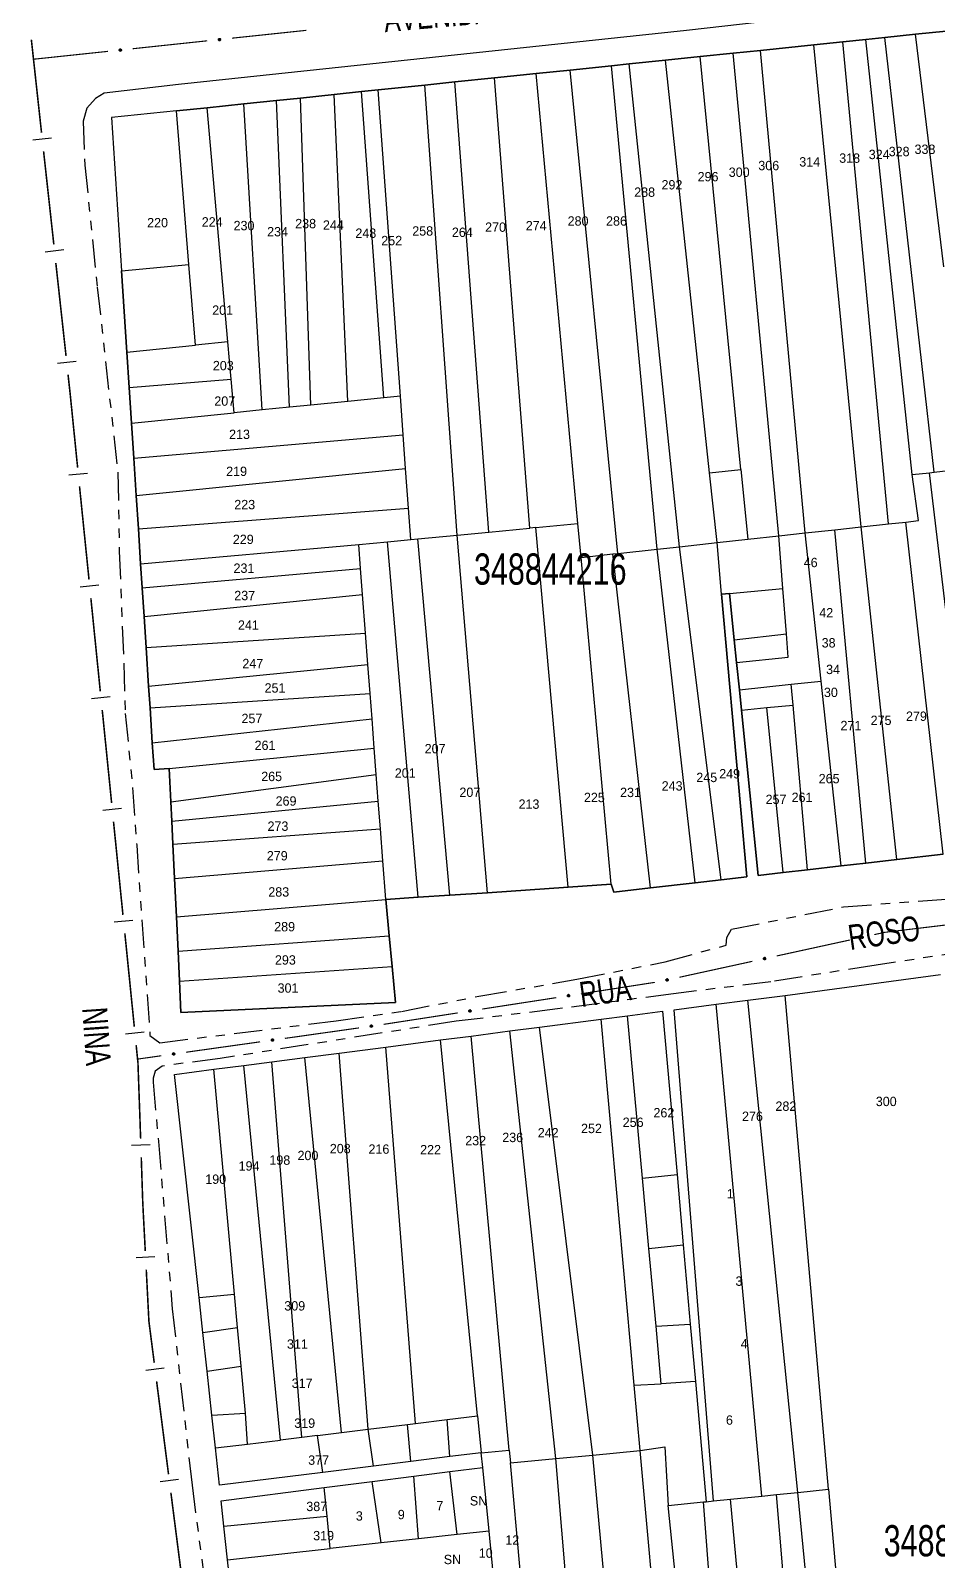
# Model space of a CAD drawing. Extents: x 203851 to 204958, y 4839055 to 4839989.
# Drawn here: x 204005.3 to 204150.7, y 4839515.8 to 4839761 of the extents above; entities that cross this region are included whole.
import ezdxf
from ezdxf.enums import TextEntityAlignment as Align

# ---------------------------------------------------------------- set-up
doc = ezdxf.new("R2010")
doc.units = 0
doc.header["$LTSCALE"] = 1.5
doc.header["$MEASUREMENT"] = 0
doc.linetypes.add('TRACO_25', pattern=[8, 3, -1, 1, -1, 1, -1])
for name, color, linetype in [('CD_MALHA_LOTES', 7, 'CONTINUOUS'), ('CD_TXT_QUADRA', 2, 'CONTINUOUS'), ('LM-LIM-SETORES-BAIRROS', 250, 'CONTINUOUS'), ('RU-QUADRA', 210, 'CONTINUOUS'), ('SV-EIXO-RUA-N-PAV', 6, 'CONTINUOUS'), ('SV-EIXO-RUA-PAV', 20, 'CONTINUOUS'), ('SV-RUA-NAO-PAV', 7, 'CONTINUOUS'), ('SV-RUA-PAVIM', 7, 'CONTINUOUS'), ('SV-TXT-RUA-PAV', 7, 'CONTINUOUS'), ('Th_NmrPort', 1, 'CONTINUOUS')]:
    doc.layers.add(name, color=color, linetype=linetype)
doc.styles.add('ARIAL', font='ARIAL.SHX')

msp = doc.modelspace()

# ---------------------------------------------------------------- linework, layer by layer
at = {"layer": 'CD_MALHA_LOTES', "linetype": 'Continuous', "flags": 128}
for points in [[(204139.19, 4839759.54), (204142.25, 4839759.85)], [(204142.25, 4839759.85), (204147.18, 4839760.36)], [(204150.14, 4839690.2), (204142.25, 4839759.85)], [(204147.18, 4839760.36), (204152.05, 4839760.87)], [(204151.67, 4839723.1), (204147.18, 4839760.36)], [(204112.65, 4839756.79), (204117.91, 4839757.33)], [(204117.91, 4839757.33), (204122.3, 4839757.79)], [(204125.24, 4839679.99), (204117.91, 4839757.33)], [(204122.3, 4839757.79), (204130.87, 4839758.67)], [(204129.49, 4839680.45), (204122.3, 4839757.79)], [(204130.87, 4839758.67), (204135.52, 4839759.16)], [(204138.45, 4839681.43), (204130.87, 4839758.67)], [(204135.52, 4839759.16), (204139.19, 4839759.54)], [(204142.84, 4839681.91), (204135.52, 4839759.16)], [(204146.63, 4839689.8), (204139.19, 4839759.54)], [(204091.79, 4839754.63), (204098.41, 4839755.31)], [(204098.41, 4839755.31), (204101.26, 4839755.61)], [(204105.73, 4839677.86), (204098.41, 4839755.31)], [(204101.26, 4839755.61), (204107.05, 4839756.21)], [(204109.32, 4839678.25), (204101.26, 4839755.61)], [(204107.05, 4839756.21), (204112.65, 4839756.79)], [(204114.14, 4839690.07), (204107.05, 4839756.21)], [(204119.17, 4839690.65), (204112.65, 4839756.79)], [(204061.01, 4839751.44), (204068.47, 4839752.22)], [(204068.47, 4839752.22), (204073.32, 4839752.72)], [(204073.65, 4839680.11), (204068.47, 4839752.22)], [(204073.32, 4839752.72), (204079.63, 4839753.37)], [(204078.77, 4839680.6), (204073.32, 4839752.72)], [(204079.63, 4839753.37), (204086.31, 4839754.06)], [(204085.32, 4839681.24), (204079.63, 4839753.37)], [(204086.31, 4839754.06), (204091.79, 4839754.63)], [(204093, 4839681.98), (204086.31, 4839754.06)], [(204099.41, 4839677.17), (204091.79, 4839754.63)], [(204044.72, 4839749.76), (204048.56, 4839750.15)], [(204048.56, 4839750.15), (204053.97, 4839750.72)], [(204050.22, 4839700.93), (204048.56, 4839750.15)], [(204053.97, 4839750.72), (204058.34, 4839751.17)], [(204056.16, 4839701.53), (204053.97, 4839750.72)], [(204058.34, 4839751.17), (204061.01, 4839751.44)], [(204061.92, 4839702.1), (204058.34, 4839751.17)], [(204064.57, 4839702.36), (204061.01, 4839751.44)], [(204028.68, 4839748.1), (204018.23, 4839747.02)], [(204028.68, 4839748.1), (204033.56, 4839748.6)], [(204030.67, 4839723.47), (204028.68, 4839748.1)], [(204033.56, 4839748.6), (204039.48, 4839749.21)], [(204036.91, 4839711.06), (204033.56, 4839748.6)], [(204039.48, 4839749.21), (204044.72, 4839749.76)], [(204042.42, 4839700.16), (204039.48, 4839749.21)], [(204046.77, 4839700.59), (204044.72, 4839749.76)], [(204018.23, 4839747.02), (204019.84, 4839722.44)], [(204019.84, 4839722.44), (204030.67, 4839723.47)], [(204031.72, 4839710.54), (204030.67, 4839723.47)], [(204020.69, 4839709.44), (204019.84, 4839722.44)], [(204036.91, 4839711.06), (204031.72, 4839710.54)], [(204037.44, 4839705.12), (204036.91, 4839711.06)], [(204020.69, 4839709.44), (204031.72, 4839710.54)], [(204021.06, 4839703.76), (204020.69, 4839709.44)], [(204021.06, 4839703.76), (204037.44, 4839705.12)], [(204021.44, 4839698.07), (204021.06, 4839703.76)], [(204037.92, 4839699.71), (204037.44, 4839705.12)], [(204050.22, 4839700.93), (204046.77, 4839700.59)], [(204056.16, 4839701.53), (204050.22, 4839700.93)], [(204061.92, 4839702.1), (204056.16, 4839701.53)], [(204064.57, 4839702.36), (204061.92, 4839702.1)], [(204065.01, 4839696.2), (204064.57, 4839702.36)], [(204021.44, 4839698.07), (204037.92, 4839699.71)], [(204042.42, 4839700.16), (204037.92, 4839699.71)], [(204046.77, 4839700.59), (204042.42, 4839700.16)], [(204021.81, 4839692.43), (204021.44, 4839698.07)], [(204021.81, 4839692.43), (204065.01, 4839696.2)], [(204065.4, 4839690.8), (204065.01, 4839696.2)], [(204022.2, 4839686.48), (204021.81, 4839692.43)], [(204022.2, 4839686.48), (204065.4, 4839690.8)], [(204065.86, 4839684.45), (204065.4, 4839690.8)], [(204114.14, 4839690.07), (204119.17, 4839690.65)], [(204115.34, 4839678.91), (204114.14, 4839690.07)], [(204119.17, 4839690.65), (204120.28, 4839679.45)], [(204146.63, 4839689.8), (204149.38, 4839690.11)], [(204147.63, 4839682.43), (204146.63, 4839689.8)], [(204149.38, 4839690.11), (204150.14, 4839690.2)], [(204156.53, 4839630.48), (204149.38, 4839690.11)], [(204150.14, 4839690.2), (204154.22, 4839690.67)], [(204022.55, 4839681.11), (204022.2, 4839686.48)], [(204022.55, 4839681.11), (204065.86, 4839684.45)], [(204066.23, 4839679.39), (204065.86, 4839684.45)], [(204078.77, 4839680.6), (204085.32, 4839681.24)], [(204086.29, 4839681.33), (204085.32, 4839681.24)], [(204086.29, 4839681.33), (204093, 4839681.98)], [(204091.48, 4839623.69), (204086.29, 4839681.33)], [(204093.54, 4839676.53), (204093, 4839681.98)], [(204134.24, 4839680.97), (204138.45, 4839681.43)], [(204138.45, 4839681.43), (204142.84, 4839681.91)], [(204144.17, 4839628.14), (204138.45, 4839681.43)], [(204142.84, 4839681.91), (204145.6, 4839682.21)], [(204145.6, 4839682.21), (204147.63, 4839682.43)], [(204151.57, 4839629), (204145.6, 4839682.21)], [(204022.91, 4839675.52), (204022.55, 4839681.11)], [(204057.89, 4839678.59), (204062.49, 4839679.03)], [(204062.49, 4839679.03), (204066.23, 4839679.39)], [(204067.44, 4839622.07), (204062.49, 4839679.03)], [(204066.23, 4839679.39), (204067.34, 4839679.5)], [(204067.34, 4839679.5), (204073.65, 4839680.11)], [(204072.51, 4839622.41), (204067.34, 4839679.5)], [(204073.65, 4839680.11), (204078.77, 4839680.6)], [(204078.51, 4839622.81), (204073.65, 4839680.11)], [(204109.32, 4839678.25), (204115.34, 4839678.91)], [(204115.34, 4839678.91), (204120.28, 4839679.45)], [(204116.07, 4839670.64), (204115.34, 4839678.91)], [(204120.28, 4839679.45), (204125.24, 4839679.99)], [(204125.24, 4839679.99), (204129.49, 4839680.45)], [(204125.89, 4839671.54), (204125.24, 4839679.99)], [(204129.49, 4839680.45), (204134.24, 4839680.97)], [(204132.05, 4839656.73), (204129.49, 4839680.45)], [(204139.17, 4839627.56), (204134.24, 4839680.97)], [(204022.91, 4839675.52), (204057.89, 4839678.59)], [(204058.19, 4839674.75), (204057.89, 4839678.59)], [(204093.54, 4839676.53), (204098.64, 4839677.09)], [(204098.35, 4839624.15), (204093.54, 4839676.53)], [(204098.64, 4839677.09), (204099.41, 4839677.17)], [(204104.68, 4839623.57), (204098.64, 4839677.09)], [(204099.41, 4839677.17), (204105.73, 4839677.86)], [(204105.73, 4839677.86), (204109.32, 4839678.25)], [(204111.81, 4839624.4), (204105.73, 4839677.86)], [(204115.98, 4839624.88), (204109.32, 4839678.25)], [(204023.17, 4839671.64), (204022.91, 4839675.52)], [(204023.17, 4839671.64), (204058.19, 4839674.75)], [(204058.5, 4839670.57), (204058.19, 4839674.75)], [(204023.47, 4839667.08), (204023.17, 4839671.64)], [(204117.35, 4839670.76), (204125.89, 4839671.54)], [(204126.45, 4839664.27), (204125.89, 4839671.54)], [(204023.47, 4839667.08), (204058.5, 4839670.57)], [(204058.97, 4839664.41), (204058.5, 4839670.57)], [(204117.35, 4839670.76), (204116.07, 4839670.64)], [(204116.07, 4839670.64), (204120.12, 4839625.36)], [(204118.1, 4839663.34), (204117.35, 4839670.76)], [(204023.79, 4839662.1), (204023.47, 4839667.08)], [(204023.79, 4839662.1), (204058.97, 4839664.41)], [(204059.36, 4839659.39), (204058.97, 4839664.41)], [(204118.1, 4839663.34), (204126.45, 4839664.27)], [(204126.74, 4839660.54), (204126.45, 4839664.27)], [(204024.2, 4839655.89), (204023.79, 4839662.1)], [(204118.47, 4839659.68), (204118.1, 4839663.34)], [(204024.2, 4839655.89), (204059.36, 4839659.39)], [(204059.71, 4839654.75), (204059.36, 4839659.39)], [(204118.47, 4839659.68), (204126.74, 4839660.54)], [(204118.91, 4839655.34), (204118.47, 4839659.68)], [(204127.23, 4839656.22), (204132.05, 4839656.73)], [(204135.25, 4839627.11), (204132.05, 4839656.73)], [(204024.43, 4839652.43), (204024.2, 4839655.89)], [(204024.43, 4839652.43), (204059.71, 4839654.75)], [(204060.02, 4839650.67), (204059.71, 4839654.75)], [(204118.91, 4839655.34), (204127.23, 4839656.22)], [(204119.24, 4839652.07), (204118.91, 4839655.34)], [(204127.53, 4839652.87), (204127.23, 4839656.22)], [(204024.79, 4839646.83), (204024.43, 4839652.43)], [(204119.24, 4839652.07), (204123.31, 4839652.49)], [(204121.92, 4839625.57), (204119.24, 4839652.07)], [(204123.31, 4839652.49), (204127.53, 4839652.87)], [(204125.94, 4839626.03), (204123.31, 4839652.49)], [(204129.83, 4839626.48), (204127.53, 4839652.87)], [(204024.79, 4839646.83), (204060.02, 4839650.67)], [(204060.38, 4839645.97), (204060.02, 4839650.67)], [(204025.07, 4839642.54), (204024.79, 4839646.83)], [(204027.51, 4839642.73), (204060.38, 4839645.97)], [(204060.7, 4839641.77), (204060.38, 4839645.97)], [(204027.51, 4839642.73), (204025.07, 4839642.54)], [(204027.77, 4839637.36), (204027.51, 4839642.73)], [(204027.77, 4839637.36), (204060.7, 4839641.77)], [(204061.02, 4839637.47), (204060.7, 4839641.77)], [(204027.92, 4839634.28), (204027.77, 4839637.36)], [(204027.92, 4839634.28), (204061.02, 4839637.47)], [(204061.36, 4839633.05), (204061.02, 4839637.47)], [(204028.09, 4839630.59), (204027.92, 4839634.28)], [(204028.09, 4839630.59), (204061.36, 4839633.05)], [(204061.75, 4839627.91), (204061.36, 4839633.05)], [(204028.36, 4839625.07), (204028.09, 4839630.59)], [(204028.36, 4839625.07), (204061.75, 4839627.91)], [(204062.22, 4839621.71), (204061.75, 4839627.91)], [(204139.17, 4839627.56), (204135.25, 4839627.11)], [(204144.17, 4839628.14), (204139.17, 4839627.56)], [(204151.57, 4839629), (204144.17, 4839628.14)], [(204028.65, 4839618.92), (204028.36, 4839625.07)], [(204115.98, 4839624.88), (204111.81, 4839624.4)], [(204120.12, 4839625.36), (204115.98, 4839624.88)], [(204125.94, 4839626.03), (204121.92, 4839625.57)], [(204129.83, 4839626.48), (204125.94, 4839626.03)], [(204135.25, 4839627.11), (204129.83, 4839626.48)], [(204072.51, 4839622.41), (204067.44, 4839622.07)], [(204078.51, 4839622.81), (204072.51, 4839622.41)], [(204091.48, 4839623.69), (204078.51, 4839622.81)], [(204098.35, 4839624.15), (204091.48, 4839623.69)], [(204098.78, 4839622.89), (204098.35, 4839624.15)], [(204104.68, 4839623.57), (204098.78, 4839622.89)], [(204111.81, 4839624.4), (204104.68, 4839623.57)], [(204028.65, 4839618.92), (204062.22, 4839621.71)], [(204067.44, 4839622.07), (204062.22, 4839621.71)], [(204062.22, 4839621.71), (204062.78, 4839615.89)], [(204028.91, 4839613.42), (204028.65, 4839618.92)], [(204028.91, 4839613.42), (204062.78, 4839615.89)], [(204062.78, 4839615.89), (204063.25, 4839610.98)], [(204029.14, 4839608.64), (204028.91, 4839613.42)], [(204029.14, 4839608.64), (204063.25, 4839610.98)], [(204063.25, 4839610.98), (204063.8, 4839605.22)], [(204029.38, 4839603.61), (204029.14, 4839608.64)], [(204126.24, 4839606.35), (204151.16, 4839609.68)], [(204063.8, 4839605.22), (204029.38, 4839603.61)], [(204115.17, 4839604.92), (204120.29, 4839605.58)], [(204120.29, 4839605.58), (204126.24, 4839606.35)], [(204128.27, 4839526.71), (204120.29, 4839605.58)], [(204133.23, 4839527.22), (204126.24, 4839606.35)], [(204096.73, 4839602.54), (204101, 4839603.09)], [(204101, 4839603.09), (204106.59, 4839603.81)], [(204103.38, 4839577.07), (204101, 4839603.09)], [(204106.59, 4839603.81), (204108.92, 4839577.64)], [(204108.46, 4839604.05), (204115.17, 4839604.92)], [(204114.76, 4839525.34), (204108.46, 4839604.05)], [(204122.53, 4839526.13), (204115.17, 4839604.92)], [(204075.9, 4839599.84), (204082.13, 4839600.65)], [(204082.13, 4839600.65), (204086.89, 4839601.27)], [(204089.48, 4839532.13), (204082.13, 4839600.65)], [(204086.89, 4839601.27), (204096.73, 4839602.54)], [(204095.4, 4839532.7), (204086.89, 4839601.27)], [(204102.05, 4839543.9), (204096.73, 4839602.54)], [(204054.75, 4839597.11), (204062.24, 4839598.08)], [(204062.24, 4839598.08), (204070.98, 4839599.21)], [(204066.98, 4839537.76), (204062.24, 4839598.08)], [(204070.98, 4839599.21), (204075.9, 4839599.84)], [(204076.95, 4839538.98), (204070.98, 4839599.21)], [(204082.01, 4839533.45), (204075.9, 4839599.84)], [(204039.45, 4839595.13), (204043.93, 4839595.71)], [(204043.93, 4839595.71), (204049.22, 4839596.4)], [(204048.75, 4839535.52), (204043.93, 4839595.71)], [(204049.22, 4839596.4), (204054.75, 4839597.11)], [(204055.13, 4839536.3), (204049.22, 4839596.4)], [(204059.39, 4839536.83), (204054.75, 4839597.11)], [(204028.37, 4839593.7), (204034.64, 4839594.51)], [(204032.28, 4839557.93), (204028.37, 4839593.7)], [(204034.64, 4839594.51), (204039.45, 4839595.13)], [(204037.96, 4839558.45), (204034.64, 4839594.51)], [(204045.32, 4839535.1), (204039.45, 4839595.13)], [(204103.38, 4839577.07), (204108.92, 4839577.64)], [(204104.41, 4839565.8), (204103.38, 4839577.07)], [(204108.92, 4839577.64), (204109.92, 4839566.4)], [(204104.41, 4839565.8), (204109.92, 4839566.4)], [(204109.92, 4839566.4), (204111.05, 4839553.66)], [(204105.55, 4839553.33), (204104.41, 4839565.8)], [(204032.28, 4839557.93), (204037.96, 4839558.45)], [(204032.89, 4839552.35), (204032.28, 4839557.93)], [(204038.45, 4839553.13), (204037.96, 4839558.45)], [(204105.55, 4839553.33), (204111.05, 4839553.66)], [(204111.05, 4839553.66), (204111.87, 4839544.46)], [(204032.89, 4839552.35), (204038.45, 4839553.13)], [(204033.56, 4839546.16), (204032.89, 4839552.35)], [(204039.02, 4839546.93), (204038.45, 4839553.13)], [(204106.4, 4839544.12), (204105.55, 4839553.33)], [(204033.56, 4839546.16), (204039.02, 4839546.93)], [(204039.72, 4839539.38), (204039.02, 4839546.93)], [(204034.34, 4839539.07), (204033.56, 4839546.16)], [(204102.05, 4839543.9), (204106.4, 4839544.12)], [(204103, 4839533.43), (204102.05, 4839543.9)], [(204111.87, 4839544.46), (204106.4, 4839544.12)], [(204111.87, 4839544.46), (204113.59, 4839525.22)], [(204034.34, 4839539.07), (204039.72, 4839539.38)], [(204034.91, 4839533.83), (204034.34, 4839539.07)], [(204040.07, 4839534.46), (204039.72, 4839539.38)], [(204072.05, 4839538.38), (204076.95, 4839538.98)], [(204076.95, 4839538.98), (204077.54, 4839533.07)], [(204055.13, 4839536.3), (204059.39, 4839536.83)], [(204059.39, 4839536.83), (204065.72, 4839537.6)], [(204059.39, 4839536.83), (204059.39, 4839536.83)], [(204060.25, 4839530.92), (204059.39, 4839536.83)], [(204065.72, 4839537.6), (204066.98, 4839537.76)], [(204066.23, 4839531.66), (204065.72, 4839537.6)], [(204066.98, 4839537.76), (204072.05, 4839538.38)], [(204072.49, 4839532.44), (204072.05, 4839538.38)], [(204034.91, 4839533.83), (204040.07, 4839534.46)], [(204040.07, 4839534.46), (204045.32, 4839535.1)], [(204048.75, 4839535.52), (204045.32, 4839535.1)], [(204051.3, 4839535.83), (204048.75, 4839535.52)], [(204051.3, 4839535.83), (204055.13, 4839536.3)], [(204052.14, 4839529.91), (204051.3, 4839535.83)], [(204035.56, 4839527.85), (204034.91, 4839533.83)], [(204066.23, 4839531.66), (204060.25, 4839530.92)], [(204072.49, 4839532.44), (204066.23, 4839531.66)], [(204077.54, 4839533.07), (204072.49, 4839532.44)], [(204077.54, 4839533.07), (204082.01, 4839533.45)], [(204077.77, 4839530.71), (204077.54, 4839533.07)], [(204082.01, 4839533.45), (204082.2, 4839531.44)], [(204082.2, 4839531.44), (204089.48, 4839532.13)], [(204089.48, 4839532.13), (204095.4, 4839532.7)], [(204095.3, 4839462.6), (204089.48, 4839532.13)], [(204095.4, 4839532.7), (204103, 4839533.43)], [(204101.81, 4839463.24), (204095.4, 4839532.7)], [(204103, 4839533.43), (204106.95, 4839534.03)], [(204109.3, 4839463.98), (204103, 4839533.43)], [(204106.95, 4839534.03), (204107.5, 4839524.61)], [(204052.14, 4839529.91), (204035.56, 4839527.85)], [(204060.25, 4839530.92), (204052.14, 4839529.91)], [(204060.06, 4839528.45), (204066.74, 4839529.3)], [(204066.74, 4839529.3), (204072.5, 4839530.04)], [(204067.46, 4839519.26), (204066.74, 4839529.3)], [(204072.5, 4839530.04), (204077.77, 4839530.71)], [(204073.68, 4839519.94), (204072.5, 4839530.04)], [(204078.79, 4839520.5), (204077.77, 4839530.71)], [(204083.78, 4839514.25), (204082.2, 4839531.44)], [(204035.84, 4839525.37), (204052.37, 4839527.47)], [(204052.37, 4839527.47), (204060.06, 4839528.45)], [(204052.82, 4839522.89), (204052.37, 4839527.47)], [(204061.49, 4839518.6), (204060.06, 4839528.45)], [(204124.88, 4839526.37), (204128.27, 4839526.71)], [(204128.27, 4839526.71), (204133.23, 4839527.22)], [(204134.18, 4839466.42), (204128.27, 4839526.71)], [(204133.23, 4839527.22), (204138.57, 4839466.85)], [(204036.28, 4839521.3), (204035.84, 4839525.37)], [(204107.5, 4839524.61), (204113.16, 4839525.18)], [(204113.71, 4839464.41), (204107.5, 4839524.61)], [(204113.16, 4839525.18), (204113.59, 4839525.22)], [(204117.78, 4839464.81), (204113.16, 4839525.18)], [(204113.59, 4839525.22), (204114.76, 4839525.34)], [(204114.76, 4839525.34), (204117.47, 4839525.62)], [(204117.47, 4839525.62), (204122.53, 4839526.13)], [(204123.09, 4839465.33), (204117.47, 4839525.62)], [(204122.53, 4839526.13), (204124.88, 4839526.37)], [(204129.96, 4839466.01), (204124.88, 4839526.37)], [(204036.28, 4839521.3), (204052.82, 4839522.89)], [(204053.33, 4839517.71), (204052.82, 4839522.89)], [(204036.87, 4839515.91), (204036.28, 4839521.3)], [(204073.68, 4839519.94), (204067.46, 4839519.26)], [(204078.79, 4839520.5), (204073.68, 4839519.94)], [(204079.43, 4839513.84), (204078.79, 4839520.5)], [(204036.87, 4839515.91), (204053.33, 4839517.71)], [(204061.49, 4839518.6), (204053.33, 4839517.71)], [(204067.46, 4839519.26), (204061.49, 4839518.6)], [(204037.54, 4839509.82), (204036.87, 4839515.91)]]:
    msp.add_lwpolyline(points, dxfattribs=at)
at = {"layer": 'LM-LIM-SETORES-BAIRROS', "const_width": 0.25}
for points in [[(204005.4, 4839759.49), (204007.03, 4839744.58)], [(204007.36, 4839741.6), (204009, 4839726.69)], [(204009.32, 4839723.71), (204010.96, 4839708.8)], [(204011.28, 4839705.82), (204011.5, 4839703.83)], [(204011.5, 4839703.83), (204011.61, 4839702.85)], [(204011.61, 4839702.85), (204012.82, 4839690.9)], [(204013.12, 4839687.91), (204014.64, 4839672.99)], [(204014.94, 4839670), (204016.45, 4839655.08)], [(204016.76, 4839652.09), (204018.27, 4839637.17)], [(204018.57, 4839634.19), (204020.08, 4839619.26)], [(204020.39, 4839616.28), (204021.9, 4839601.35)], [(204022.2, 4839598.37), (204022.4, 4839596.38)], [(204022.4, 4839596.38), (204022.49, 4839595.53)], [(204022.49, 4839595.53), (204022.85, 4839585.39)], [(204022.85, 4839585.39), (204022.86, 4839585.03)], [(204022.86, 4839585.03), (204022.92, 4839583.39)], [(204023.02, 4839580.39), (204023.25, 4839573.4)], [(204023.25, 4839573.4), (204023.27, 4839572.9)], [(204023.27, 4839572.9), (204023.66, 4839565.41)], [(204023.82, 4839562.41), (204024.23, 4839554.42)], [(204024.23, 4839554.42), (204024.25, 4839554.07)], [(204024.25, 4839554.07), (204025.1, 4839547.48)], [(204025.48, 4839544.5), (204027.39, 4839529.62)], [(204027.77, 4839526.65), (204029.68, 4839511.77)]]:
    msp.add_lwpolyline(points, dxfattribs=at)
at = {"layer": 'LM-LIM-SETORES-BAIRROS'}
for points in [[(204005.65, 4839743.43), (204008.63, 4839743.75)], [(204007.61, 4839725.53), (204010.6, 4839725.86)], [(204009.58, 4839707.64), (204012.56, 4839707.97)], [(204011.43, 4839689.75), (204014.42, 4839690.05)], [(204013.25, 4839671.84), (204016.23, 4839672.14)], [(204015.06, 4839653.93), (204018.05, 4839654.24)], [(204016.88, 4839636.02), (204019.86, 4839636.33)], [(204018.69, 4839618.12), (204021.68, 4839618.42)], [(204020.51, 4839600.21), (204023.49, 4839600.51)], [(204021.45, 4839582.34), (204024.45, 4839582.44)], [(204022.21, 4839564.33), (204025.21, 4839564.49)], [(204023.74, 4839546.29), (204026.71, 4839546.68)], [(204026.03, 4839528.44), (204029, 4839528.82)]]:
    msp.add_lwpolyline(points, dxfattribs=at)
at = {"layer": 'RU-QUADRA', "linetype": 'Continuous', "flags": 128}
for points in [[(204152.05, 4839760.87), (204147.18, 4839760.36), (204142.25, 4839759.85), (204139.19, 4839759.54), (204135.52, 4839759.16), (204130.87, 4839758.67), (204122.3, 4839757.79), (204117.91, 4839757.33), (204112.65, 4839756.79), (204107.05, 4839756.21), (204101.26, 4839755.61), (204098.41, 4839755.31), (204091.79, 4839754.63), (204086.31, 4839754.06), (204079.63, 4839753.37), (204073.32, 4839752.72), (204068.47, 4839752.22), (204061.01, 4839751.44), (204058.34, 4839751.17), (204053.97, 4839750.72), (204048.56, 4839750.15), (204044.72, 4839749.76), (204039.48, 4839749.21), (204033.56, 4839748.6), (204028.68, 4839748.1), (204018.23, 4839747.02), (204019.84, 4839722.44), (204020.69, 4839709.44), (204021.06, 4839703.76), (204021.44, 4839698.07), (204021.81, 4839692.43), (204022.2, 4839686.48), (204022.55, 4839681.11), (204022.91, 4839675.52), (204023.17, 4839671.64), (204023.47, 4839667.08), (204023.79, 4839662.1), (204024.2, 4839655.89), (204024.43, 4839652.43), (204024.79, 4839646.83), (204025.07, 4839642.54), (204027.51, 4839642.73), (204027.77, 4839637.36), (204027.92, 4839634.28), (204028.09, 4839630.59), (204028.36, 4839625.07), (204028.65, 4839618.92), (204028.91, 4839613.42), (204029.14, 4839608.64), (204029.38, 4839603.61), (204063.8, 4839605.22), (204063.25, 4839610.98), (204062.78, 4839615.89), (204062.22, 4839621.71), (204067.44, 4839622.07), (204072.51, 4839622.41), (204078.51, 4839622.81), (204091.48, 4839623.69), (204098.35, 4839624.15), (204098.78, 4839622.89), (204104.68, 4839623.57), (204111.81, 4839624.4), (204115.98, 4839624.88), (204120.12, 4839625.36), (204116.07, 4839670.64), (204117.35, 4839670.76), (204118.1, 4839663.34), (204118.47, 4839659.68), (204118.91, 4839655.34), (204119.24, 4839652.07), (204121.92, 4839625.57), (204125.94, 4839626.03), (204129.83, 4839626.48), (204135.25, 4839627.11), (204139.17, 4839627.56), (204144.17, 4839628.14), (204151.57, 4839629)], [(204037.54, 4839509.82), (204036.87, 4839515.91), (204036.28, 4839521.3), (204035.84, 4839525.37), (204052.37, 4839527.47), (204060.06, 4839528.45), (204066.74, 4839529.3), (204072.5, 4839530.04), (204077.77, 4839530.71), (204077.54, 4839533.07), (204072.49, 4839532.44), (204066.23, 4839531.66), (204060.25, 4839530.92), (204052.14, 4839529.91), (204035.56, 4839527.85), (204034.91, 4839533.83), (204034.34, 4839539.07), (204033.56, 4839546.16), (204032.89, 4839552.35), (204032.28, 4839557.93), (204028.37, 4839593.7), (204034.64, 4839594.51), (204039.45, 4839595.13), (204043.93, 4839595.71), (204049.22, 4839596.4), (204054.75, 4839597.11), (204062.24, 4839598.08), (204070.98, 4839599.21), (204075.9, 4839599.84), (204082.13, 4839600.65), (204086.89, 4839601.27), (204096.73, 4839602.54), (204101, 4839603.09), (204106.59, 4839603.81), (204108.92, 4839577.64), (204109.92, 4839566.4), (204111.05, 4839553.66), (204111.87, 4839544.46), (204113.59, 4839525.22), (204114.76, 4839525.34), (204108.46, 4839604.05), (204115.17, 4839604.92), (204120.29, 4839605.58), (204126.24, 4839606.35), (204151.16, 4839609.68)]]:
    msp.add_lwpolyline(points, dxfattribs=at)
at = {"layer": 'SV-EIXO-RUA-N-PAV', "const_width": 0.18}
for points in [[(204152.42, 4839617.68), (204142.5, 4839616.49)], [(204136.63, 4839615.23), (204124.91, 4839612.67)], [(204142.3, 4839616.47), (204140.54, 4839616.09)], [(204142.5, 4839616.49), (204142.3, 4839616.47)], [(204121, 4839611.81), (204109.28, 4839609.25)], [(204105.36, 4839608.44), (204093.5, 4839606.6)], [(204089.55, 4839605.99), (204077.69, 4839604.16)], [(204073.74, 4839603.54), (204061.88, 4839601.71)], [(204057.92, 4839601.14), (204046.04, 4839599.46)], [(204042.08, 4839598.91), (204030.19, 4839597.24)], [(204023.26, 4839596.26), (204022.43, 4839596.14)], [(204026.23, 4839596.68), (204023.26, 4839596.26)]]:
    msp.add_lwpolyline(points, dxfattribs=at)
at = {"layer": 'SV-EIXO-RUA-N-PAV'}
for points in [[(204138.75, 4839615.58), (204138.72, 4839615.54), (204138.69, 4839615.51), (204138.66, 4839615.49), (204138.63, 4839615.48), (204138.59, 4839615.48), (204138.56, 4839615.48), (204138.52, 4839615.49), (204138.47, 4839615.52), (204138.44, 4839615.55), (204138.43, 4839615.58), (204138.41, 4839615.62), (204138.41, 4839615.65), (204138.41, 4839615.69), (204138.43, 4839615.73), (204138.45, 4839615.77), (204138.48, 4839615.8), (204138.52, 4839615.82), (204138.55, 4839615.83), (204138.59, 4839615.83), (204138.62, 4839615.83), (204138.66, 4839615.82), (204138.7, 4839615.79), (204138.73, 4839615.76), (204138.75, 4839615.73), (204138.76, 4839615.69), (204138.77, 4839615.66), (204138.76, 4839615.62), (204138.75, 4839615.58)], [(204123.12, 4839612.16), (204123.09, 4839612.12), (204123.06, 4839612.09), (204123.03, 4839612.07), (204123, 4839612.07), (204122.96, 4839612.06), (204122.92, 4839612.06), (204122.88, 4839612.08), (204122.84, 4839612.1), (204122.81, 4839612.14), (204122.79, 4839612.17), (204122.78, 4839612.2), (204122.78, 4839612.23), (204122.78, 4839612.27), (204122.8, 4839612.31), (204122.82, 4839612.35), (204122.85, 4839612.38), (204122.89, 4839612.4), (204122.92, 4839612.41), (204122.96, 4839612.41), (204122.99, 4839612.41), (204123.03, 4839612.4), (204123.07, 4839612.37), (204123.1, 4839612.34), (204123.12, 4839612.31), (204123.13, 4839612.28), (204123.13, 4839612.24), (204123.13, 4839612.2), (204123.12, 4839612.16)], [(204107.49, 4839608.75), (204107.46, 4839608.71), (204107.43, 4839608.68), (204107.4, 4839608.66), (204107.36, 4839608.65), (204107.33, 4839608.64), (204107.29, 4839608.65), (204107.25, 4839608.66), (204107.21, 4839608.69), (204107.18, 4839608.72), (204107.16, 4839608.75), (204107.15, 4839608.78), (204107.15, 4839608.82), (204107.15, 4839608.86), (204107.17, 4839608.9), (204107.19, 4839608.94), (204107.22, 4839608.97), (204107.26, 4839608.98), (204107.29, 4839608.99), (204107.33, 4839609), (204107.36, 4839608.99), (204107.4, 4839608.98), (204107.44, 4839608.95), (204107.47, 4839608.93), (204107.49, 4839608.89), (204107.5, 4839608.86), (204107.5, 4839608.82), (204107.5, 4839608.79), (204107.49, 4839608.75)], [(204091.69, 4839606.21), (204091.66, 4839606.17), (204091.62, 4839606.14), (204091.59, 4839606.13), (204091.56, 4839606.12), (204091.52, 4839606.12), (204091.49, 4839606.12), (204091.45, 4839606.14), (204091.41, 4839606.17), (204091.38, 4839606.2), (204091.36, 4839606.23), (204091.35, 4839606.27), (204091.35, 4839606.3), (204091.36, 4839606.34), (204091.37, 4839606.38), (204091.4, 4839606.42), (204091.43, 4839606.45), (204091.47, 4839606.46), (204091.5, 4839606.47), (204091.54, 4839606.47), (204091.57, 4839606.47), (204091.61, 4839606.45), (204091.65, 4839606.42), (204091.68, 4839606.39), (204091.7, 4839606.36), (204091.7, 4839606.32), (204091.71, 4839606.29), (204091.7, 4839606.25), (204091.69, 4839606.21)], [(204075.87, 4839603.76), (204075.85, 4839603.72), (204075.81, 4839603.69), (204075.78, 4839603.68), (204075.75, 4839603.67), (204075.71, 4839603.67), (204075.67, 4839603.67), (204075.64, 4839603.69), (204075.6, 4839603.72), (204075.57, 4839603.75), (204075.55, 4839603.78), (204075.54, 4839603.82), (204075.54, 4839603.85), (204075.55, 4839603.89), (204075.56, 4839603.93), (204075.59, 4839603.97), (204075.62, 4839604), (204075.66, 4839604.01), (204075.69, 4839604.02), (204075.73, 4839604.02), (204075.76, 4839604.02), (204075.8, 4839604), (204075.84, 4839603.97), (204075.87, 4839603.94), (204075.88, 4839603.91), (204075.89, 4839603.87), (204075.89, 4839603.84), (204075.89, 4839603.8), (204075.87, 4839603.76)], [(204060.06, 4839601.32), (204060.03, 4839601.29), (204060, 4839601.26), (204059.96, 4839601.24), (204059.93, 4839601.24), (204059.89, 4839601.23), (204059.86, 4839601.24), (204059.82, 4839601.25), (204059.78, 4839601.28), (204059.75, 4839601.32), (204059.74, 4839601.35), (204059.73, 4839601.39), (204059.73, 4839601.42), (204059.73, 4839601.46), (204059.75, 4839601.5), (204059.78, 4839601.54), (204059.81, 4839601.56), (204059.85, 4839601.58), (204059.88, 4839601.59), (204059.92, 4839601.59), (204059.95, 4839601.58), (204059.99, 4839601.57), (204060.03, 4839601.54), (204060.06, 4839601.5), (204060.07, 4839601.47), (204060.08, 4839601.44), (204060.08, 4839601.4), (204060.08, 4839601.36), (204060.06, 4839601.32)], [(204044.21, 4839599.1), (204044.19, 4839599.06), (204044.15, 4839599.03), (204044.12, 4839599.01), (204044.09, 4839599.01), (204044.05, 4839599.01), (204044.01, 4839599.01), (204043.98, 4839599.03), (204043.94, 4839599.06), (204043.91, 4839599.09), (204043.89, 4839599.12), (204043.88, 4839599.16), (204043.88, 4839599.19), (204043.89, 4839599.23), (204043.91, 4839599.27), (204043.94, 4839599.31), (204043.97, 4839599.34), (204044, 4839599.35), (204044.04, 4839599.36), (204044.07, 4839599.36), (204044.11, 4839599.35), (204044.15, 4839599.34), (204044.19, 4839599.31), (204044.21, 4839599.28), (204044.23, 4839599.24), (204044.23, 4839599.21), (204044.24, 4839599.17), (204044.23, 4839599.14), (204044.21, 4839599.1)], [(204028.37, 4839596.87), (204028.34, 4839596.83), (204028.31, 4839596.8), (204028.27, 4839596.79), (204028.24, 4839596.78), (204028.21, 4839596.78), (204028.17, 4839596.78), (204028.13, 4839596.8), (204028.09, 4839596.83), (204028.07, 4839596.86), (204028.05, 4839596.9), (204028.04, 4839596.93), (204028.04, 4839596.96), (204028.05, 4839597), (204028.06, 4839597.04), (204028.09, 4839597.08), (204028.12, 4839597.11), (204028.16, 4839597.12), (204028.19, 4839597.13), (204028.23, 4839597.13), (204028.26, 4839597.13), (204028.3, 4839597.11), (204028.34, 4839597.08), (204028.37, 4839597.05), (204028.38, 4839597.01), (204028.39, 4839596.98), (204028.39, 4839596.94), (204028.39, 4839596.91), (204028.37, 4839596.87)]]:
    msp.add_lwpolyline(points, close=True, dxfattribs=at)
for points in [[(204138.7, 4839615.79), (204138.41, 4839615.69)], [(204138.73, 4839615.76), (204138.41, 4839615.65)], [(204138.75, 4839615.73), (204138.41, 4839615.62)], [(204138.68, 4839615.8), (204138.42, 4839615.71)], [(204138.72, 4839615.77), (204138.42, 4839615.67)], [(204138.74, 4839615.74), (204138.42, 4839615.64)], [(204138.75, 4839615.71), (204138.42, 4839615.6)], [(204138.66, 4839615.82), (204138.43, 4839615.73)], [(204138.76, 4839615.69), (204138.43, 4839615.58)], [(204138.76, 4839615.67), (204138.44, 4839615.57)], [(204138.77, 4839615.66), (204138.44, 4839615.55)], [(204138.62, 4839615.83), (204138.45, 4839615.77)], [(204138.64, 4839615.82), (204138.45, 4839615.75)], [(204138.76, 4839615.64), (204138.46, 4839615.54)], [(204138.76, 4839615.62), (204138.47, 4839615.52)], [(204138.59, 4839615.83), (204138.48, 4839615.8)], [(204138.6, 4839615.83), (204138.48, 4839615.79)], [(204138.76, 4839615.6), (204138.5, 4839615.51)], [(204138.75, 4839615.58), (204138.52, 4839615.49)], [(204138.73, 4839615.56), (204138.54, 4839615.49)], [(204138.72, 4839615.54), (204138.56, 4839615.48)], [(204138.71, 4839615.52), (204138.58, 4839615.48)], [(204138.69, 4839615.51), (204138.59, 4839615.48)], [(204123.07, 4839612.37), (204122.78, 4839612.27)], [(204123.1, 4839612.34), (204122.78, 4839612.23)], [(204123.11, 4839612.33), (204122.78, 4839612.22)], [(204123.12, 4839612.31), (204122.78, 4839612.2)], [(204123.05, 4839612.38), (204122.79, 4839612.29)], [(204123.09, 4839612.36), (204122.79, 4839612.26)], [(204123.12, 4839612.29), (204122.79, 4839612.19)], [(204123.13, 4839612.28), (204122.79, 4839612.17)], [(204123.03, 4839612.4), (204122.8, 4839612.31)], [(204123.13, 4839612.26), (204122.81, 4839612.15)], [(204123.13, 4839612.24), (204122.81, 4839612.14)], [(204122.99, 4839612.41), (204122.82, 4839612.35)], [(204123.01, 4839612.4), (204122.82, 4839612.34)], [(204123.13, 4839612.22), (204122.83, 4839612.12)], [(204122.97, 4839612.41), (204122.84, 4839612.37)], [(204123.13, 4839612.2), (204122.84, 4839612.1)], [(204122.96, 4839612.41), (204122.85, 4839612.38)], [(204123.12, 4839612.19), (204122.87, 4839612.09)], [(204123.12, 4839612.16), (204122.88, 4839612.08)], [(204123.1, 4839612.14), (204122.91, 4839612.07)], [(204123.09, 4839612.12), (204122.92, 4839612.06)], [(204123.07, 4839612.11), (204122.95, 4839612.07)], [(204123.06, 4839612.09), (204122.96, 4839612.06)], [(204107.44, 4839608.95), (204107.15, 4839608.86)], [(204107.47, 4839608.93), (204107.15, 4839608.82)], [(204107.48, 4839608.91), (204107.15, 4839608.8)], [(204107.49, 4839608.89), (204107.15, 4839608.78)], [(204107.42, 4839608.97), (204107.16, 4839608.88)], [(204107.45, 4839608.94), (204107.16, 4839608.84)], [(204107.49, 4839608.88), (204107.16, 4839608.77)], [(204107.5, 4839608.86), (204107.16, 4839608.75)], [(204107.4, 4839608.98), (204107.17, 4839608.9)], [(204107.5, 4839608.84), (204107.18, 4839608.73)], [(204107.5, 4839608.82), (204107.18, 4839608.72)], [(204107.36, 4839608.99), (204107.19, 4839608.94)], [(204107.38, 4839608.98), (204107.19, 4839608.92)], [(204107.5, 4839608.8), (204107.2, 4839608.7)], [(204107.34, 4839608.99), (204107.21, 4839608.95)], [(204107.5, 4839608.79), (204107.21, 4839608.69)], [(204107.33, 4839609), (204107.22, 4839608.97)], [(204107.49, 4839608.77), (204107.24, 4839608.67)], [(204107.49, 4839608.75), (204107.25, 4839608.66)], [(204107.47, 4839608.73), (204107.28, 4839608.66)], [(204107.46, 4839608.71), (204107.29, 4839608.65)], [(204107.44, 4839608.69), (204107.32, 4839608.65)], [(204107.43, 4839608.68), (204107.33, 4839608.64)], [(204091.68, 4839606.39), (204091.35, 4839606.3)], [(204091.7, 4839606.36), (204091.35, 4839606.27)], [(204091.65, 4839606.42), (204091.36, 4839606.34)], [(204091.66, 4839606.41), (204091.36, 4839606.32)], [(204091.68, 4839606.37), (204091.36, 4839606.29)], [(204091.7, 4839606.34), (204091.36, 4839606.25)], [(204091.7, 4839606.32), (204091.36, 4839606.23)], [(204091.61, 4839606.45), (204091.37, 4839606.38)], [(204091.63, 4839606.43), (204091.37, 4839606.36)], [(204091.7, 4839606.3), (204091.38, 4839606.22)], [(204091.71, 4839606.29), (204091.38, 4839606.2)], [(204091.57, 4839606.47), (204091.4, 4839606.42)], [(204091.59, 4839606.45), (204091.4, 4839606.4)], [(204091.7, 4839606.27), (204091.4, 4839606.18)], [(204091.7, 4839606.25), (204091.41, 4839606.17)], [(204091.54, 4839606.47), (204091.43, 4839606.45)], [(204091.55, 4839606.47), (204091.43, 4839606.43)], [(204091.69, 4839606.23), (204091.43, 4839606.15)], [(204091.69, 4839606.21), (204091.45, 4839606.14)], [(204091.67, 4839606.19), (204091.47, 4839606.13)], [(204091.66, 4839606.17), (204091.49, 4839606.12)], [(204091.64, 4839606.15), (204091.51, 4839606.12)], [(204091.62, 4839606.14), (204091.52, 4839606.12)], [(204075.87, 4839603.94), (204075.54, 4839603.85)], [(204075.87, 4839603.92), (204075.54, 4839603.84)], [(204075.88, 4839603.91), (204075.54, 4839603.82)], [(204075.84, 4839603.97), (204075.55, 4839603.89)], [(204075.85, 4839603.96), (204075.55, 4839603.87)], [(204075.89, 4839603.89), (204075.55, 4839603.8)], [(204075.89, 4839603.87), (204075.55, 4839603.78)], [(204075.8, 4839604), (204075.56, 4839603.93)], [(204075.82, 4839603.98), (204075.56, 4839603.91)], [(204075.89, 4839603.85), (204075.56, 4839603.77)], [(204075.89, 4839603.84), (204075.57, 4839603.75)], [(204075.78, 4839604.01), (204075.58, 4839603.95)], [(204075.76, 4839604.02), (204075.59, 4839603.97)], [(204075.89, 4839603.82), (204075.59, 4839603.73)], [(204075.89, 4839603.8), (204075.6, 4839603.72)], [(204075.74, 4839604.02), (204075.61, 4839603.99)], [(204075.73, 4839604.02), (204075.62, 4839604)], [(204075.88, 4839603.78), (204075.62, 4839603.71)], [(204075.87, 4839603.76), (204075.64, 4839603.69)], [(204075.86, 4839603.74), (204075.66, 4839603.68)], [(204075.85, 4839603.72), (204075.67, 4839603.67)], [(204075.83, 4839603.71), (204075.7, 4839603.67)], [(204075.81, 4839603.69), (204075.71, 4839603.67)], [(204060.03, 4839601.54), (204059.73, 4839601.46)], [(204060.04, 4839601.52), (204059.73, 4839601.44)], [(204060.06, 4839601.5), (204059.73, 4839601.42)], [(204060.06, 4839601.49), (204059.73, 4839601.4)], [(204060.07, 4839601.47), (204059.73, 4839601.39)], [(204060.07, 4839601.45), (204059.73, 4839601.37)], [(204060.01, 4839601.55), (204059.74, 4839601.48)], [(204060.08, 4839601.44), (204059.74, 4839601.35)], [(204059.99, 4839601.57), (204059.75, 4839601.5)], [(204060.08, 4839601.42), (204059.75, 4839601.33)], [(204060.08, 4839601.4), (204059.75, 4839601.32)], [(204059.97, 4839601.57), (204059.77, 4839601.52)], [(204060.07, 4839601.38), (204059.77, 4839601.3)], [(204059.95, 4839601.58), (204059.78, 4839601.54)], [(204060.08, 4839601.36), (204059.78, 4839601.28)], [(204059.93, 4839601.58), (204059.8, 4839601.55)], [(204060.07, 4839601.35), (204059.8, 4839601.27)], [(204059.92, 4839601.59), (204059.81, 4839601.56)], [(204060.06, 4839601.32), (204059.82, 4839601.25)], [(204060.04, 4839601.3), (204059.85, 4839601.25)], [(204060.03, 4839601.29), (204059.86, 4839601.24)], [(204060.01, 4839601.27), (204059.88, 4839601.24)], [(204060, 4839601.26), (204059.89, 4839601.23)], [(204044.21, 4839599.28), (204043.88, 4839599.19)], [(204044.23, 4839599.24), (204043.88, 4839599.16)], [(204044.19, 4839599.31), (204043.89, 4839599.23)], [(204044.2, 4839599.29), (204043.89, 4839599.21)], [(204044.22, 4839599.26), (204043.89, 4839599.18)], [(204044.23, 4839599.22), (204043.89, 4839599.14)], [(204044.23, 4839599.21), (204043.89, 4839599.12)], [(204044.16, 4839599.32), (204043.9, 4839599.25)], [(204044.15, 4839599.34), (204043.91, 4839599.27)], [(204044.23, 4839599.19), (204043.91, 4839599.11)], [(204044.24, 4839599.17), (204043.91, 4839599.09)], [(204044.12, 4839599.34), (204043.93, 4839599.29)], [(204044.23, 4839599.15), (204043.93, 4839599.07)], [(204044.11, 4839599.35), (204043.94, 4839599.31)], [(204044.23, 4839599.14), (204043.94, 4839599.06)], [(204044.09, 4839599.35), (204043.96, 4839599.32)], [(204044.22, 4839599.12), (204043.96, 4839599.04)], [(204044.07, 4839599.36), (204043.97, 4839599.34)], [(204044.21, 4839599.1), (204043.98, 4839599.03)], [(204044.2, 4839599.08), (204044, 4839599.02)], [(204044.19, 4839599.06), (204044.01, 4839599.01)], [(204044.17, 4839599.04), (204044.04, 4839599.01)], [(204044.15, 4839599.03), (204044.05, 4839599.01)], [(204028.37, 4839597.05), (204028.04, 4839596.96)], [(204028.37, 4839597.03), (204028.04, 4839596.95)], [(204028.38, 4839597.01), (204028.04, 4839596.93)], [(204028.34, 4839597.08), (204028.05, 4839597)], [(204028.35, 4839597.06), (204028.05, 4839596.99)], [(204028.38, 4839597), (204028.05, 4839596.92)], [(204028.39, 4839596.98), (204028.05, 4839596.9)], [(204028.3, 4839597.11), (204028.06, 4839597.04)], [(204028.32, 4839597.09), (204028.06, 4839597.02)], [(204028.39, 4839596.96), (204028.06, 4839596.88)], [(204028.39, 4839596.94), (204028.07, 4839596.86)], [(204028.28, 4839597.11), (204028.08, 4839597.06)], [(204028.39, 4839596.93), (204028.08, 4839596.85)], [(204028.26, 4839597.13), (204028.09, 4839597.08)], [(204028.39, 4839596.91), (204028.09, 4839596.83)], [(204028.24, 4839597.13), (204028.11, 4839597.1)], [(204028.38, 4839596.89), (204028.11, 4839596.82)], [(204028.23, 4839597.13), (204028.12, 4839597.11)], [(204028.37, 4839596.87), (204028.13, 4839596.8)], [(204028.35, 4839596.85), (204028.16, 4839596.79)], [(204028.34, 4839596.83), (204028.17, 4839596.78)], [(204028.32, 4839596.81), (204028.2, 4839596.78)], [(204028.31, 4839596.8), (204028.21, 4839596.78)]]:
    msp.add_lwpolyline(points, dxfattribs=at)
at = {"layer": 'SV-EIXO-RUA-PAV'}
for points in [[(204035.42, 4839759.62), (204035.45, 4839759.66), (204035.48, 4839759.69), (204035.52, 4839759.7), (204035.55, 4839759.71), (204035.59, 4839759.71), (204035.62, 4839759.7), (204035.66, 4839759.68), (204035.7, 4839759.65), (204035.73, 4839759.62), (204035.74, 4839759.58), (204035.75, 4839759.55), (204035.75, 4839759.52), (204035.74, 4839759.48), (204035.72, 4839759.44), (204035.69, 4839759.4), (204035.66, 4839759.38), (204035.62, 4839759.36), (204035.59, 4839759.36), (204035.55, 4839759.36), (204035.52, 4839759.36), (204035.48, 4839759.38), (204035.44, 4839759.41), (204035.42, 4839759.44), (204035.4, 4839759.48), (204035.4, 4839759.51), (204035.39, 4839759.55), (204035.4, 4839759.58), (204035.42, 4839759.62)], [(204019.51, 4839757.94), (204019.54, 4839757.98), (204019.57, 4839758), (204019.61, 4839758.02), (204019.64, 4839758.02), (204019.68, 4839758.02), (204019.71, 4839758.01), (204019.75, 4839758), (204019.79, 4839757.97), (204019.81, 4839757.93), (204019.83, 4839757.9), (204019.84, 4839757.86), (204019.84, 4839757.83), (204019.83, 4839757.79), (204019.81, 4839757.75), (204019.78, 4839757.72), (204019.75, 4839757.69), (204019.71, 4839757.68), (204019.68, 4839757.67), (204019.64, 4839757.67), (204019.61, 4839757.68), (204019.57, 4839757.69), (204019.53, 4839757.73), (204019.5, 4839757.76), (204019.49, 4839757.79), (204019.49, 4839757.83), (204019.48, 4839757.86), (204019.49, 4839757.9), (204019.51, 4839757.94)]]:
    msp.add_lwpolyline(points, close=True, dxfattribs=at)
for points in [[(204035.39, 4839759.55), (204035.73, 4839759.62)], [(204035.4, 4839759.58), (204035.7, 4839759.65)], [(204035.4, 4839759.57), (204035.71, 4839759.64)], [(204035.4, 4839759.53), (204035.73, 4839759.6)], [(204035.4, 4839759.51), (204035.74, 4839759.58)], [(204035.41, 4839759.6), (204035.68, 4839759.67)], [(204035.42, 4839759.62), (204035.66, 4839759.68)], [(204035.44, 4839759.64), (204035.63, 4839759.69)], [(204035.45, 4839759.66), (204035.62, 4839759.7)], [(204035.47, 4839759.68), (204035.6, 4839759.7)], [(204035.48, 4839759.69), (204035.59, 4839759.71)], [(204019.48, 4839757.86), (204019.81, 4839757.93)], [(204019.49, 4839757.9), (204019.79, 4839757.97)], [(204019.49, 4839757.88), (204019.8, 4839757.95)], [(204019.49, 4839757.85), (204019.82, 4839757.92)], [(204019.49, 4839757.83), (204019.83, 4839757.9)], [(204019.49, 4839757.81), (204019.83, 4839757.88)], [(204019.49, 4839757.79), (204019.84, 4839757.86)], [(204019.5, 4839757.92), (204019.77, 4839757.98)], [(204019.5, 4839757.77), (204019.83, 4839757.85)], [(204019.5, 4839757.76), (204019.84, 4839757.83)], [(204019.51, 4839757.94), (204019.75, 4839758)], [(204019.52, 4839757.74), (204019.83, 4839757.81)], [(204019.53, 4839757.96), (204019.72, 4839758.01)], [(204019.53, 4839757.73), (204019.83, 4839757.79)], [(204019.54, 4839757.98), (204019.71, 4839758.01)], [(204019.55, 4839757.71), (204019.82, 4839757.77)], [(204019.56, 4839757.99), (204019.69, 4839758.02)], [(204019.57, 4839758), (204019.68, 4839758.02)], [(204019.57, 4839757.69), (204019.81, 4839757.75)], [(204019.59, 4839757.69), (204019.79, 4839757.73)], [(204019.61, 4839757.68), (204019.78, 4839757.72)], [(204019.63, 4839757.67), (204019.76, 4839757.7)], [(204019.64, 4839757.67), (204019.75, 4839757.69)], [(204035.4, 4839759.5), (204035.74, 4839759.56)], [(204035.4, 4839759.48), (204035.75, 4839759.55)], [(204035.41, 4839759.46), (204035.74, 4839759.53)], [(204035.42, 4839759.44), (204035.75, 4839759.52)], [(204035.43, 4839759.43), (204035.74, 4839759.5)], [(204035.44, 4839759.41), (204035.74, 4839759.48)], [(204035.46, 4839759.4), (204035.73, 4839759.46)], [(204035.48, 4839759.38), (204035.72, 4839759.44)], [(204035.5, 4839759.37), (204035.7, 4839759.42)], [(204035.52, 4839759.36), (204035.69, 4839759.4)], [(204035.54, 4839759.36), (204035.67, 4839759.39)], [(204035.55, 4839759.36), (204035.66, 4839759.38)]]:
    msp.add_lwpolyline(points, dxfattribs=at)
at = {"layer": 'SV-EIXO-RUA-PAV', "const_width": 0.18}
for points in [[(204037.56, 4839759.74), (204049.5, 4839761)], [(204005.77, 4839756.37), (204017.67, 4839757.63)], [(204021.65, 4839758.05), (204033.59, 4839759.32)], [(204005.74, 4839756.37), (204005.77, 4839756.37)]]:
    msp.add_lwpolyline(points, dxfattribs=at)
at = {"layer": 'SV-RUA-NAO-PAV', "linetype": 'TRACO_25'}
for points in [[(204017.09, 4839750.94, 11.84), (204015.7, 4839750.1, 11.96), (204014.31, 4839748.5, 11.93), (204013.68, 4839746.42, 11.93), (204013.98, 4839739.41, 11.98), (204015.96, 4839719.86, 11.49), (204019.26, 4839690.17, 11.26), (204019.5, 4839677.52, 10.56), (204020.2, 4839659.61, 10.64), (204020.44, 4839651.51, 10.64), (204021.64, 4839639.65, 10.61), (204022.29, 4839630.45, 10.14), (204024.41, 4839599.93, 9.26), (204026.02, 4839598.76, 9.24), (204054.27, 4839602.27, 9.24), (204064.77, 4839603.79, 9.22), (204077.14, 4839606.21, 9.78), (204092.87, 4839608.93, 9.83), (204107.02, 4839611.73, 9.96), (204116.8, 4839614.39, 9.9), (204116.93, 4839615.61, 9.9), (204117.65, 4839616.95, 9.9), (204135.62, 4839620.55, 9.93), (204158.45, 4839622.26, 9.55)], [(204208.1, 4839618.97, 8.97), (204197.79, 4839618.82, 8.97), (204172.21, 4839615.48, 9.47), (204155.82, 4839613.45, 9.67), (204140.84, 4839611.22, 9.69), (204123.94, 4839608.54, 10.07), (204108.38, 4839606.61, 10.01), (204089.75, 4839604.18, 9.57), (204073.51, 4839602.2, 9.85), (204035.67, 4839596.24, 9.52), (204026.36, 4839595.03, 9.37), (204025.24, 4839594.2, 9.26), (204024.94, 4839593.11, 9.26), (204024.94, 4839592.44, 9.26), (204025.76, 4839582.96, 9.34), (204028, 4839556.13, 8.72), (204031.16, 4839527.89, 8.32), (204037.21, 4839481.37, 5.79)]]:
    msp.add_polyline3d(points, dxfattribs=at)
at = {"layer": 'SV-RUA-PAVIM', "linetype": 'Continuous'}
msp.add_polyline3d([(204206.49, 4839632.72, 9.06), (204208.57, 4839633.13, 9.06), (204209.45, 4839634.39, 9.06), (204209.82, 4839635.25, 9.06), (204209.8, 4839639.08, 9.06), (204196.26, 4839764.36, 11.07), (204195.71, 4839767.37, 11.07), (204194.46, 4839769.2, 11.07), (204193.18, 4839769.93, 11.07), (204191.78, 4839769.98, 11.07), (204166.67, 4839767.36, 11.61), (204110.42, 4839760.97, 12.18), (204028.99, 4839752.32, 11.85), (204017.09, 4839750.94, 11.85)], dxfattribs=at)

# ---------------------------------------------------------------- texts
at = {"layer": 'CD_TXT_QUADRA', "style": 'ARIAL', "width": 0.7}
for s, p in [('348844216', (204076.36, 4839672.17)), ('348844213', (204142.05, 4839516.46))]:
    msp.add_text(s, height=5, dxfattribs=at).set_placement(p)
at = {"layer": 'SV-TXT-RUA-PAV', "style": 'ARIAL', "width": 0.7}
for s, rotation, p in [('AVENIDA', 5, (204062.09, 4839760.69)), ('ROSO', 8, (204136.68, 4839613.62)), ('RUA', 8, (204093.6, 4839604.48)), ('NINA', 274, (204013.54, 4839604.31))]:
    msp.add_text(s, height=4, rotation=rotation, dxfattribs=at).set_placement(p)
at = {"layer": 'Th_NmrPort', "color": 1}
for s, p in [('338', (204147, 4839741.94)), ('306', (204121.95, 4839739.33)), ('314', (204128.52, 4839739.92)), ('318', (204134.92, 4839740.52)), ('324', (204139.66, 4839741.11)), ('328', (204142.86, 4839741.58)), ('296', (204112.22, 4839737.55)), ('300', (204117.21, 4839738.26)), ('288', (204102.05, 4839735.07)), ('292', (204106.43, 4839736.25)), ('220', (204023.96, 4839730.18)), ('224', (204032.72, 4839730.3)), ('230', (204037.82, 4839729.71)), ('238', (204047.7, 4839730.03)), ('244', (204052.14, 4839729.79)), ('270', (204078.15, 4839729.46)), ('274', (204084.67, 4839729.7)), ('280', (204091.38, 4839730.45)), ('286', (204097.54, 4839730.45)), ('234', (204043.2, 4839728.73)), ('248', (204057.35, 4839728.49)), ('252', (204061.5, 4839727.31)), ('258', (204066.47, 4839728.85)), ('264', (204072.82, 4839728.64)), ('201', (204034.39, 4839716.16)), ('203', (204034.5, 4839707.27)), ('207', (204034.73, 4839701.59)), ('213', (204037.1, 4839696.26)), ('219', (204036.63, 4839690.33)), ('223', (204037.93, 4839685)), ('229', (204037.7, 4839679.43)), ('46', (204129.23, 4839675.72)), ('231', (204037.81, 4839674.81)), ('237', (204037.93, 4839670.43)), ('241', (204038.52, 4839665.69)), ('42', (204131.72, 4839667.67)), ('38', (204132.11, 4839662.85)), ('247', (204039.23, 4839659.53)), ('34', (204132.82, 4839658.59)), ('251', (204042.79, 4839655.62)), ('30', (204132.47, 4839654.91)), ('279', (204145.63, 4839651.09)), ('257', (204039.09, 4839650.73)), ('271', (204135.13, 4839649.59)), ('275', (204139.96, 4839650.43)), ('261', (204041.19, 4839646.42)), ('207', (204068.46, 4839645.89)), ('265', (204042.25, 4839641.44)), ('201', (204063.67, 4839641.98)), ('245', (204112.01, 4839641.28)), ('249', (204115.68, 4839641.87)), ('207', (204074.03, 4839638.9)), ('231', (204099.79, 4839638.88)), ('243', (204106.46, 4839639.92)), ('265', (204131.63, 4839641.09)), ('269', (204044.56, 4839637.5)), ('213', (204083.51, 4839637)), ('225', (204093.99, 4839638.07)), ('257', (204123.12, 4839637.76)), ('261', (204127.29, 4839638.09)), ('273', (204043.26, 4839633.47)), ('279', (204043.15, 4839628.73)), ('283', (204043.39, 4839622.93)), ('289', (204044.33, 4839617.36)), ('293', (204044.45, 4839612.03)), ('301', (204044.88, 4839607.53)), ('262', (204105.14, 4839587.55)), ('282', (204124.7, 4839588.6)), ('300', (204140.79, 4839589.36)), ('252', (204093.53, 4839585.03)), ('256', (204100.21, 4839586.02)), ('276', (204119.34, 4839586.98)), ('232', (204074.96, 4839583.08)), ('236', (204080.9, 4839583.59)), ('242', (204086.59, 4839584.35)), ('198', (204043.56, 4839579.96)), ('200', (204048.07, 4839580.7)), ('208', (204053.25, 4839581.8)), ('216', (204059.45, 4839581.72)), ('222', (204067.73, 4839581.63)), ('194', (204038.63, 4839579.02)), ('190', (204033.28, 4839576.9)), ('1', (204116.9, 4839574.57)), ('3', (204118.29, 4839560.56)), ('309', (204045.95, 4839556.6)), ('311', (204046.38, 4839550.48)), ('4', (204119.14, 4839550.54)), ('317', (204047.14, 4839544.2)), ('6', (204116.76, 4839538.3)), ('319', (204047.55, 4839537.8)), ('377', (204049.78, 4839531.88)), ('387', (204049.48, 4839524.46)), ('7', (204070.35, 4839524.6)), ('SN', (204075.7, 4839525.36)), ('3', (204057.42, 4839522.93)), ('9', (204064.15, 4839523.16)), ('319', (204050.58, 4839519.78)), ('12', (204081.39, 4839519.08)), ('10', (204077.13, 4839516.98)), ('SN', (204071.52, 4839515.96))]:
    msp.add_text(s, height=1.5, dxfattribs=at).set_placement(p, align=Align.MIDDLE_LEFT)

doc.saveas('drawing.dxf')
